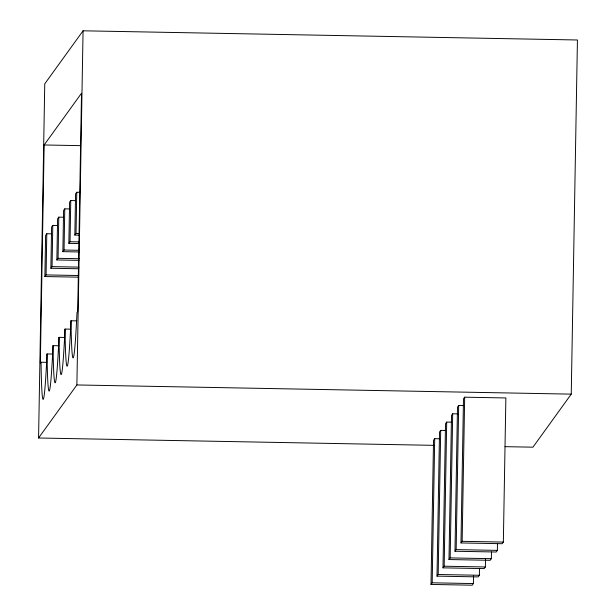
<?xml version="1.0" encoding="UTF-8"?>
<svg xmlns="http://www.w3.org/2000/svg" width="616" height="616" viewBox="0 0 616 616"><rect width="100%" height="100%" fill="white"/><g stroke="black" fill="none" stroke-linecap="round" stroke-linejoin="round"><path stroke-width="0.92" d="M433.864 445.345L38.569 437.999L44.752 83.845L83.068 30.8L577.431 39.986L571.248 394.132L532.932 447.185L505.043 446.662M44.144 144.968L40.34 363.224L41.049 362.239A153.576 4.281 -88.9 0 0 47.039 353.946A153.576 4.281 -88.9 0 0 53.03 345.645A153.576 4.281 -88.9 0 0 59.021 337.352A153.576 4.281 -88.9 0 0 65.019 329.052A153.576 4.281 -88.9 0 0 71.009 320.759A153.576 4.281 -88.9 0 0 77 312.458L77.708 311.48L81.52 93.224L44.144 144.968L80.634 145.645M78.494 277.169L44.891 276.546L45.607 235.366L46.785 233.734L51.59 233.826M44.891 276.546L46.069 274.913L46.785 233.734M78.725 268.769L50.882 268.253L51.598 227.073L52.783 225.441L57.581 225.525M50.882 268.253L52.06 266.62L52.783 225.441M78.956 260.368L56.872 259.952L57.596 218.772L58.774 217.14L63.571 217.232M56.872 259.952L58.058 258.32L58.774 217.14M79.187 251.959L62.871 251.659L63.587 210.48L64.765 208.847L69.569 208.932M62.871 251.659L64.049 250.027L64.765 208.847M79.418 243.559L68.861 243.359L69.577 202.179L70.755 200.547L75.56 200.639M68.861 243.359L70.039 241.726L70.755 200.547M78.694 235.135L74.852 235.066L75.568 193.886L76.754 192.254L80.588 192.323M74.852 235.066L76.03 233.433L76.754 192.254M38.569 437.999L76.885 384.954L83.068 30.8M473.519 575.883L473.388 583.568L472.21 585.2L431.007 584.438L433.525 440.301L434.703 438.669L439.493 438.761M431.007 584.438L432.193 582.805L434.703 438.669M479.494 568.545L479.379 575.267L478.201 576.899L437.006 576.137L439.516 432.008L440.702 430.376L445.491 430.461M437.006 576.137L438.184 574.505L440.702 430.376M485.508 559.289L485.37 566.974L484.191 568.607L442.996 567.844L445.514 423.708L446.692 422.075L451.482 422.168M442.996 567.844L444.175 566.204L446.692 422.075M491.483 551.951L491.368 558.673L490.182 560.306L448.987 559.544L451.505 415.415L452.683 413.783L458.435 413.883M448.987 559.544L450.165 557.911L452.683 413.783M497.474 543.651L497.358 550.381L496.18 552.013L454.978 551.251L457.495 407.114L458.674 405.482L463.463 405.574M454.978 551.251L456.163 549.611L458.674 405.482M460.976 542.95L463.486 398.822L464.672 397.189L505.867 397.951L503.349 542.08L502.171 543.712L460.976 542.95L462.154 541.318L464.672 397.189M76.03 233.433L78.91 233.487M70.039 241.726L78.679 241.888M64.049 250.027L79.41 250.312M58.058 258.32L79.179 258.712M52.06 266.62L78.948 267.121M46.069 274.913L78.709 275.521M71.009 320.759L76.769 320.867M65.019 329.052L70.778 329.16M59.021 337.352L64.78 337.46M53.03 345.645L58.789 345.753M47.039 353.946L52.799 354.054M41.049 362.239L46.808 362.347M76.885 384.954L571.248 394.132M462.154 541.318L503.349 542.08M456.163 549.611L497.358 550.381M450.165 557.911L491.368 558.673M444.175 566.204L485.37 566.974M438.184 574.505L479.379 575.267M432.193 582.805L473.388 583.568"/></g></svg>
